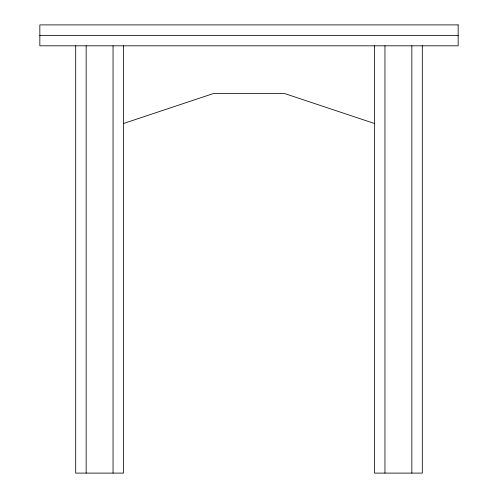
<?xml version="1.0" encoding="UTF-8"?>
<svg xmlns="http://www.w3.org/2000/svg" width="498" height="498" viewBox="0 0 498 498"><rect width="100%" height="100%" fill="white"/><g stroke="black" fill="none" stroke-linecap="round" stroke-linejoin="round"><path stroke-width="0.75" d="M123.504 123.504L213.144 93.624L284.856 93.624L374.496 123.504M39.84 35.358L458.16 35.358M422.304 45.816L422.304 473.1L374.496 473.1L374.496 45.816M411.846 45.816L411.846 473.1M384.954 45.816L384.954 473.1M123.504 45.816L123.504 473.1L75.696 473.1L75.696 45.816M113.046 45.816L113.046 473.1M86.154 45.816L86.154 473.1M458.16 24.9L39.84 24.9L39.84 45.816L458.16 45.816L458.16 24.9"/></g></svg>
